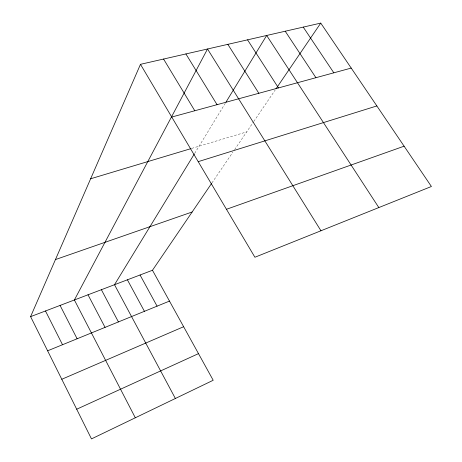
<?xml version="1.0" encoding="UTF-8"?>
<svg xmlns="http://www.w3.org/2000/svg" width="462" height="462" viewBox="0 0 462 462"><rect width="100%" height="100%" fill="white"/><g stroke="black" fill="none" stroke-linecap="round" stroke-linejoin="round"><path stroke-width="0.35" stroke-dasharray="2.31 1.73" d="M194.681 153.39L225.242 103.332M211.902 182.981L232.94 152.079M234.557 149.705L253.361 122.084M253.754 121.506L275.248 89.94M191.742 148.4L246.679 131.895"/><path stroke-width="0.69" d="M211.509 183.553L152.472 270.27L213.196 380.266L91.476 438.9L30.596 316.637L140.477 64.328L320.749 23.1L431.404 186.498L254.903 257.247L140.477 64.328M194.317 153.99L114.507 284.713L175.375 398.487M225.987 102.108L266.672 35.47L378.828 207.571M276.039 88.773L320.749 23.1M76.698 409.216L198.493 353.632M61.787 379.273L183.633 326.721M47.609 350.808L169.49 301.091M30.596 316.637L152.472 270.27M226.455 209.292L404.106 146.188M55.446 259.575L192.152 211.989M198.204 161.654L376.853 105.942M90.639 178.771L191.072 148.597M171.743 117.042L351.207 68.076M303.245 27.102L333.824 72.817M285.227 31.225L315.921 77.703M247.551 39.842L278.459 87.924M227.847 44.346L258.841 93.278M320.957 230.769L207.519 48.995L74.388 299.977L135.314 417.787M185.903 53.939L217.059 104.678M163.571 59.049L194.791 110.753M140.05 275L157.074 306.156M127.397 279.81L144.433 311.313M101.386 289.709L118.428 321.922M88.011 294.796L105.059 327.373M60.077 305.422L77.114 338.773M45.484 310.972L62.514 344.733"/></g></svg>
